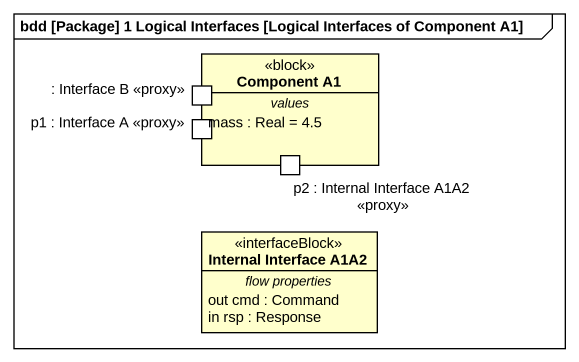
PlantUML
@startuml
mainframe bdd [Package] 1 Logical Interfaces [Logical Interfaces of Component A1]
hide circle
hide empty members
class "Component A1" as Component_A1 <<block>> {
  -- values --
  mass : Real = 4.5
  -- ports --
  : Interface B <<proxy>>
  p1 : Interface A <<proxy>>
  p2 : Internal Interface A1A2 <<proxy>>
}
class "Internal Interface A1A2" as Internal_Interface_A1A2 <<interfaceBlock>> {
  -- flow properties --
  out cmd : Command
  in rsp : Response
}
@enduml
